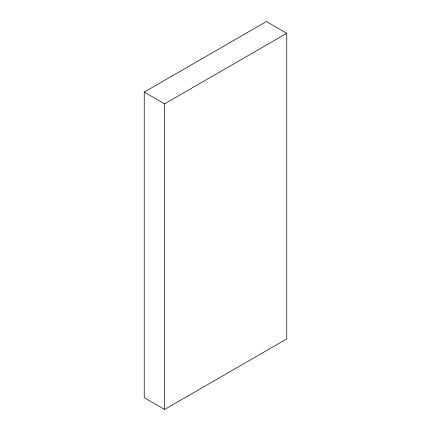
<?xml version="1.0" encoding="UTF-8"?>
<svg xmlns="http://www.w3.org/2000/svg" width="431" height="431" viewBox="0 0 431 431"><rect width="100%" height="100%" fill="white"/><g stroke="black" fill="none" stroke-linecap="round" stroke-linejoin="round"><path stroke-width="0.65" d="M144.24 92.078L266.401 21.55L286.76 33.306L286.76 338.922L164.599 409.45L144.24 397.694L144.24 92.078L164.599 103.833L286.76 33.306M164.599 103.833L164.599 409.45"/></g></svg>
